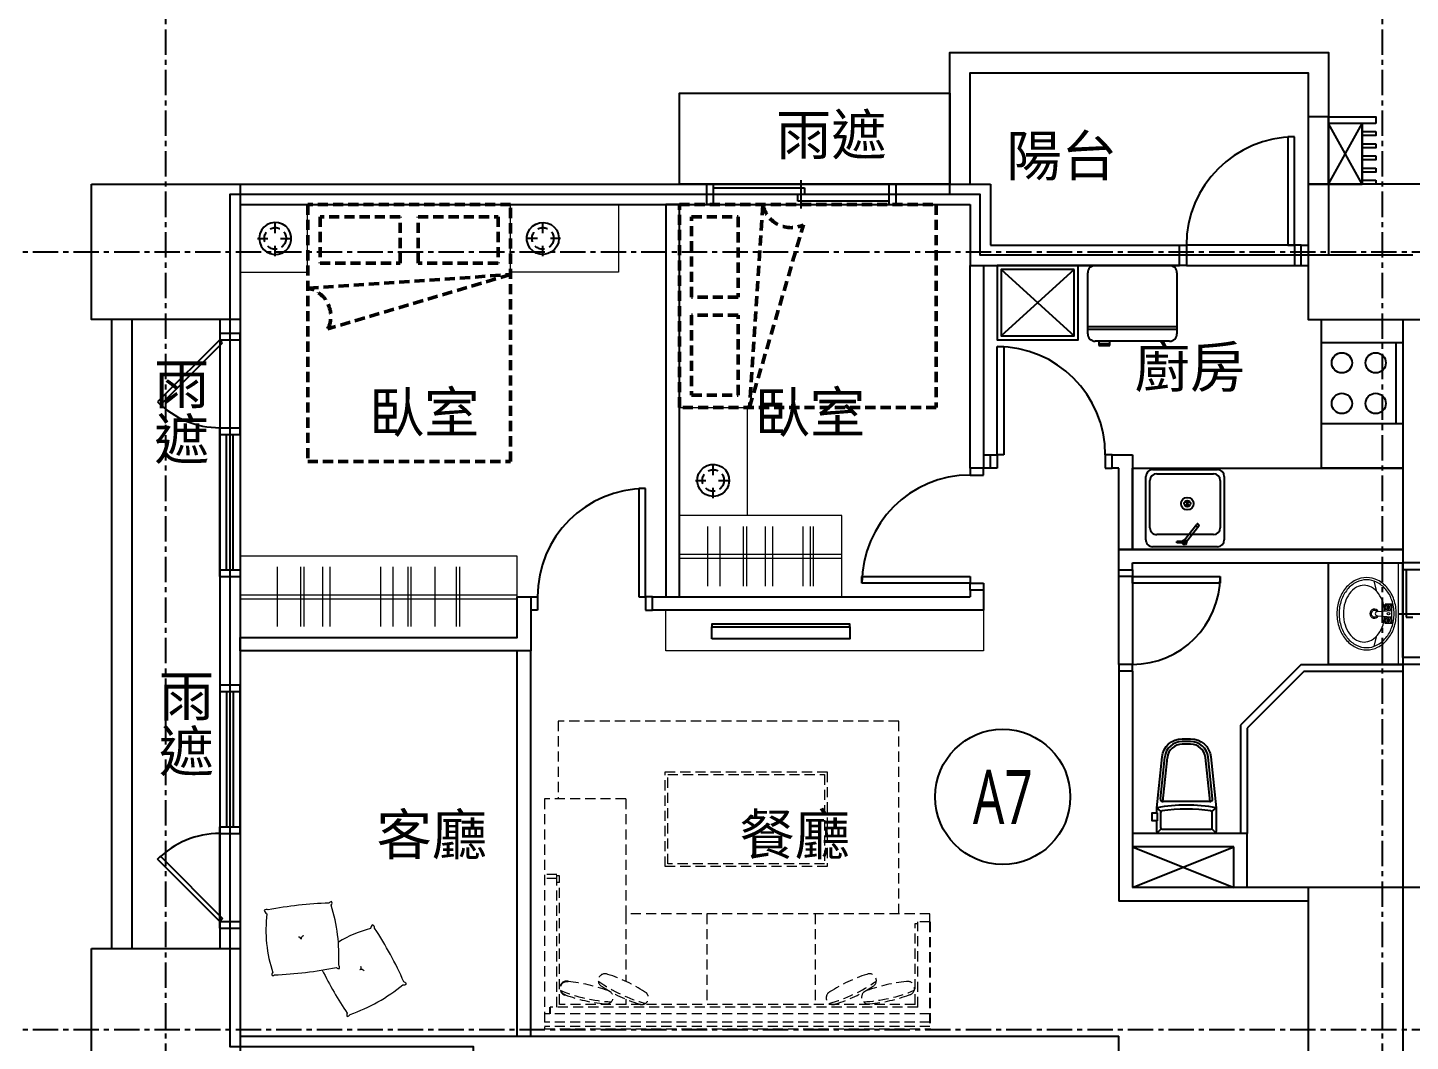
# Model space of a CAD drawing. Header units: millimetres. Extents: x -3377 to 119122, y -22007 to 15479.
# Drawn here: x 40029 to 41051, y 10061 to 10810 of the extents above; entities that cross this region are included whole.
import ezdxf
from ezdxf.enums import TextEntityAlignment as Align

# ---------------------------------------------------------------- set-up
doc = ezdxf.new("R2010")
doc.units = ezdxf.units.MM
doc.header["$LTSCALE"] = 150
doc.header["$MEASUREMENT"] = 0
doc.linetypes.add('11', pattern=[0.15, 0.1, -0.05])
doc.linetypes.add('CENTER', pattern=[2, 1.25, -0.25, 0.25, -0.25])
doc.layers.get('0').update_dxf_attribs({"plot": 0})
for name, color, linetype, plot in [('AREA', 3, 'Continuous', False), ('FUNITURE', 9, 'Continuous', False), ('S-ARCH', 252, 'Continuous', False)]:
    doc.layers.add(name, color=color, linetype=linetype, plot=plot)
for name, color, linetype in [('ASSLN', 8, 'Continuous'), ('COL', 1, 'Continuous'), ('FIN', 5, 'Continuous'), ('GRID', 5, 'CENTER'), ('OPEN', 4, 'Continuous'), ('SYM', 3, 'Continuous'), ('TEXT', 2, 'Continuous'), ('TOIL', 6, 'Continuous'), ('TOILET', 141, 'Continuous'), ('WALL', 2, 'Continuous'), ('WALL2', 3, 'Continuous'), ('WALL3', 4, 'Continuous')]:
    doc.layers.add(name, color=color, linetype=linetype)
doc.styles.add('C1', font='', dxfattribs={"bigfont": 'japanese.shx'})
doc.styles.add('HH', font='')
doc.styles.add('HHV', font='')
doc.styles.get('C1').set_extended_font_data('微軟正黑體')
doc.styles.get('HH').set_extended_font_data('Microsoft JhengHei')
doc.styles.get('HHV').set_extended_font_data('@微軟正黑體')

# ---------------------------------------------------------------- blocks, each defined once
blk = doc.blocks.new('A$C69764756')
at = {"color": 252}
for p, q in [((-880, 670), (-880, 205)), ((-865, 670), (-865, 205)), ((-125, 250), (-49.99507, 280)), ((-125, 280), (-50, 250))]:
    blk.add_line(p, q, dxfattribs=at)
for points in [[(-260, 837.5), (-260, 770), (-460, 770), (-460, 837.5)], [(20.00013, 490), (75, 490), (75, 415), (64.99853, 415), (64.99853, 415), (20.00013, 415)]]:
    blk.add_lwpolyline(points, close=True, dxfattribs=at)
blk.add_lwpolyline([(20, 770), (45, 770), (45, 815), (20, 815), (20, 770), (45, 815), (45, 770), (20, 815)], dxfattribs=at)
at = {"layer": 'AREA', "color": 252}
blk.add_lwpolyline([(-237.5, 717.5), (-237.5, 762.5), (-260, 762.5), (-260, 867.5), (20, 867.5), (20, 717.5)], close=True, dxfattribs=at)
blk.add_lwpolyline([(82.5, 717.5), (-237.5, 717.5), (-237.5, 762.5), (-792.5, 762.5), (-792.5, 132.5), (-612.5, 132.5), (-612.5, -77.5), (-792.5, -77.5), (-872.5, -77.5), (-872.5, -347.5)], dxfattribs=at)
at = {"layer": 'ASSLN', "color": 252}
for points in [[(55, 815), (20, 815), (20, 820), (55, 820)], [(55, 809), (55, 806), (45, 806), (45, 809)], [(55, 800), (55, 797), (45, 797), (45, 800)], [(55, 791), (55, 788), (45, 788), (45, 791)], [(55, 782), (55, 779), (45, 779), (45, 782)], [(55, 773), (55, 770), (45, 770), (45, 773)]]:
    blk.add_lwpolyline(points, close=True, dxfattribs=at)
at = {"layer": 'COL', "color": 252}
for points in [[(-895, 770), (-785, 770), (-785, 670), (-895, 670)], [(90, 770), (5, 770), (5, 670), (90, 670)], [(90, 250), (5, 250), (5, 110), (90, 110)], [(-895, 205), (-785, 205), (-785, 105), (-895, 105)]]:
    blk.add_lwpolyline(points, close=True, dxfattribs=at)
at = {"layer": 'FIN', "color": 252}
for p, q in [((14.99999, 593.00001), (15, 653.00001)), ((15, 653.00001), (75, 653)), ((70, 653), (69.99999, 593)), ((75, 653), (74.99999, 593)), ((74.99999, 593), (14.99999, 593.00001)), ((-115.00137, 507.0019), (-115.00136, 554.0019)), ((-110.00136, 559.0019), (-62.00136, 559.0019)), ((-107.00136, 556.0019), (-65.00136, 556.0019)), ((-57.00136, 554.0019), (-57.00137, 507.0019)), ((-112.00137, 516.0019), (-112.00136, 551.0019)), ((-60.00136, 551.0019), (-60.00137, 516.0019)), ((-86.02664, 535.52087), (-82.72165, 532.21588)), ((-82.72165, 535.52087), (-86.02664, 532.21588)), ((-84.37415, 536.20535), (-84.37415, 531.53139)), ((-86.50517, 507.01219), (-77.32717, 518.77682)), ((-84.92827, 505.78199), (-75.75027, 517.54663)), ((-76.52675, 516.55131), (-78.10365, 517.78151)), ((-75.83695, 518.2484), (-76.6254, 518.8635)), ((-62.00137, 502.0019), (-110.00137, 502.0019)), ((-65.00137, 511.0019), (-107.00137, 511.0019)), ((-92.1607, 504.955), (-92.1607, 505.955)), ((-88.1422, 505.955), (-92.1607, 505.955)), ((-88.23204, 504.955), (-92.1607, 504.955)), ((-88.21783, 506.96181), (-84.91284, 503.65682)), ((-84.91284, 506.96181), (-88.21783, 503.65682))]:
    blk.add_line(p, q, dxfattribs=at)
blk.add_lwpolyline([(-125, 560), (15, 560), (15, 670)], dxfattribs=at)
for points in [[(15.00001, 560.00001), (15, 670), (75, 669.99999), (75.00001, 560)], [(-124.99999, 560), (75.00001, 560), (75, 500), (-125, 500)]]:
    blk.add_lwpolyline(points, close=True, dxfattribs=at)
for centre, radius in [((30, 638.00001), 7.5), ((55, 638), 7.5), ((30, 608.00001), 7.5), ((55, 608), 7.5), ((-84.37415, 533.86837), 4.62673), ((-84.37415, 533.86837), 2.33698), ((-86.56534, 505.30931), 1.70394)]:
    blk.add_circle(centre, radius, dxfattribs=at)
for centre, radius, start, end in [((-110.00136, 554.0019), 5, 89.99999516, 179.99999516), ((-107.00136, 551.0019), 5, 89.99999516, 179.99999516), ((-65.00136, 551.0019), 5, 359.99999516, 89.99999516), ((-62.00136, 554.0019), 5, 359.99999516, 89.99999516), ((-107.00137, 516.0019), 5, 179.99999516, 269.99999516), ((-76.93295, 518.46928), 0.5, 52.04096176, 142.04096176), ((-76.1445, 517.85418), 0.5, 322.04096176, 52.04096176), ((-65.00137, 516.0019), 5, 269.99999516, 359.99999516), ((-110.00137, 507.0019), 5, 179.99999516, 269.99999516), ((-62.00137, 507.0019), 5, 269.99999516, 359.99999516)]:
    blk.add_arc(centre, radius, start, end, dxfattribs=at)
at = {"layer": 'FUNITURE', "color": 252, "linetype": '11', "lineweight": 50, "ltscale": 0.5}
for p, q in [((-398.21449, 754.62499, 0), (-408.2145, 605, 0)), ((-408.2145, 605, 0), (-368.21449, 739.99999, 0)), ((-734.58617, 693.21449, 0), (-584.96117, 703.2145, 0)), ((-584.96117, 703.2145, 0), (-719.96116, 663.21449, 0))]:
    blk.add_line(p, q, dxfattribs=at)
at = {"layer": 'FUNITURE', "color": 252, "linetype": '11', "ltscale": 0.5}
for p, q in [((-758.96965, 734.00004, 0), (-758.96967, 743.05955, 0)), ((-758.96965, 734.00004, 0), (-758.96967, 743.05955, 0)), ((-561.03036, 734.00004, 0), (-561.03034, 743.05955, 0)), ((-561.03036, 734.00004, 0), (-561.03034, 743.05955, 0)), ((-772.03032, 729.99999, 0), (-762.96971, 730.00001, 0)), ((-772.03032, 729.99999, 0), (-762.96971, 730.00001, 0)), ((-754.96971, 730.00003, 0), (-745.9091, 730.00005, 0)), ((-754.96971, 730.00003, 0), (-745.9091, 730.00005, 0)), ((-565.0303, 730.00003, 0), (-574.09091, 730.00005, 0)), ((-565.0303, 730.00003, 0), (-574.09091, 730.00005, 0)), ((-547.9697, 729.99999, 0), (-557.0303, 730.00001, 0)), ((-547.9697, 729.99999, 0), (-557.0303, 730.00001, 0)), ((-758.96976, 716.94051, 0), (-758.96974, 726.00002, 0)), ((-561.03026, 716.94051, 0), (-561.03028, 726.00002, 0)), ((-434.99999, 555.02879, 0), (-434.99997, 564.0894, 0)), ((-434.99999, 555.02879, 0), (-434.99997, 564.0894, 0)), ((-448.0595, 551.02874, 0), (-439, 551.02876, 0)), ((-435.00003, 537.96818, 0), (-435.00001, 547.02879, 0)), ((-435.00003, 537.96818, 0), (-435.00001, 547.02879, 0)), ((-430.99997, 551.02885, 0), (-421.94047, 551.02883, 0)), ((-430.99997, 551.02885, 0), (-421.94047, 551.02883, 0)), ((-274.69684, 224.60873, 0), (-274.69684, 145.53679, 0)), ((-555.69684, 156.60872, 0), (-555.69684, 161.60873, 0))]:
    blk.add_line(p, q, dxfattribs=at)
at = {"layer": 'FUNITURE', "color": 252}
for p, q in [((-222, 706.99999), (-168, 657.99999)), ((-168, 706.99999), (-222, 658))]:
    blk.add_line(p, q, dxfattribs=at)
at = {"layer": 'FUNITURE', "color": 252, "ltscale": 0.5}
for p, q in [((-85, 710), (-165, 709.99999)), ((-152.5, 709.99999), (-97.5, 710)), ((-158, 659.49999), (-158, 704.49999)), ((-92, 704.5), (-92, 659.5)), ((-158, 664.86179), (-92, 664.8618)), ((-158, 662.79999), (-92, 662.8)), ((-97.5, 654), (-152.5, 653.99999)), ((-149.67594, 653.99999), (-149.67594, 650.69999)), ((-141.6013, 652), (-149.67594, 651.99999)), ((-149.67594, 650.69999), (-141.6013, 650.7)), ((-141.6013, 650.7), (-141.6013, 654))]:
    blk.add_line(p, q, dxfattribs=at)
at = {"layer": 'FUNITURE', "color": 252, "lineweight": 13, "ltscale": 0.5}
for p, q in [((-438.96773, 472.92356, 0), (-438.96774, 517.07662, 0)), ((-429.81625, 472.92356, 0), (-429.81625, 517.07662, 0)), ((-412.54948, 472.92356, 0), (-412.54949, 517.07662, 0)), ((-410.504, 517.07662, 0), (-410.504, 472.92356, 0)), ((-396.36518, 472.92356, 0), (-396.36519, 517.07663, 0)), ((-390.96773, 472.92356, 0), (-390.96774, 517.07663, 0)), ((-368.46773, 472.92357, 0), (-368.46774, 517.07663, 0)), ((-363.17567, 472.92357, 0), (-363.17567, 517.07663, 0)), ((-361.13019, 517.07663, 0), (-361.13018, 472.92357, 0)), ((-757.26521, 442.92356, 0), (-757.26521, 487.07662, 0)), ((-739.99844, 442.92356, 0), (-739.99845, 487.07662, 0)), ((-737.95296, 487.07662, 0), (-737.95296, 442.92356, 0)), ((-723.81414, 442.92356, 0), (-723.81415, 487.07662, 0)), ((-718.41669, 442.92356, 0), (-718.4167, 487.07663, 0)), ((-680.91669, 442.92356, 0), (-680.9167, 487.07663, 0)), ((-671.76521, 442.92357, 0), (-671.76521, 487.07663, 0)), ((-660.62463, 442.92357, 0), (-660.62463, 487.07663, 0)), ((-658.57915, 487.07663, 0), (-658.57914, 442.92357, 0)), ((-640.59455, 442.92357, 0), (-640.59456, 487.07663, 0)), ((-624.78531, 442.92357, 0), (-624.78531, 487.07663, 0)), ((-622.73982, 487.07663, 0), (-622.73982, 442.92357, 0))]:
    blk.add_line(p, q, dxfattribs=at)
at = {"layer": 'FUNITURE', "color": 252, "lineweight": 5, "ltscale": 0.5}
for p, q in [((-460, 496.50001, 0), (-340.00001, 496.50002, 0)), ((-460, 493.50001, 0), (-340.00001, 493.50002, 0)), ((-785, 466.50001, 0), (-580.00282, 466.50002, 0)), ((-785, 463.50001, 0), (-580.00282, 463.50002, 0))]:
    blk.add_line(p, q, dxfattribs=at)
at = {"layer": 'FUNITURE', "color": 252, "linetype": '11', "lineweight": 5, "ltscale": 0.5}
for p, q in [((-297.75063, 373.10873, 0), (-549.69684, 373.10873, 0)), ((-549.69684, 373.10873, 0), (-549.69684, 315.53679, 0)), ((-297.75063, 230.53679, 0), (-297.75063, 373.10873, 0)), ((-470.66132, 265.53679, 0), (-470.66132, 335.53679, 0)), ((-470.66132, 335.53679, 0), (-350.66132, 335.53679, 0)), ((-468.66132, 267.53679, 0), (-468.66132, 333.53679, 0)), ((-468.66132, 333.53679, 0), (-352.66132, 333.53679, 0)), ((-352.66132, 333.53679, 0), (-352.66132, 267.53679, 0)), ((-350.66132, 335.53679, 0), (-350.66132, 265.53679, 0)), ((-559.6968, 315.53679, 0), (-559.69684, 145.53679, 0)), ((-499.69684, 315.53679, 0), (-559.6968, 315.53679, 0)), ((-499.69684, 315.53679, 0), (-499.69684, 230.53679, 0)), ((-352.66132, 267.53679, 0), (-468.66132, 267.53679, 0)), ((-550.69684, 259.60873, 0), (-559.69684, 259.60873, 0)), ((-550.69681, 256.60872, 0), (-559.69682, 256.60873, 0)), ((-550.69684, 161.60873, 0), (-550.69684, 259.60873, 0)), ((-548.69684, 258.68805, 0), (-550.69684, 258.68805, 0)), ((-548.69684, 163.60873, 0), (-548.69684, 258.68805, 0)), ((-350.66132, 265.53679, 0), (-470.66132, 265.53679, 0)), ((-548.69682, 253.68805, 0), (-550.69682, 253.68805, 0)), ((-274.69684, 230.53679, 0), (-499.69684, 230.53679, 0)), ((-499.69684, 230.53679, 0), (-499.69684, 180.64422, 0)), ((-439.69684, 230.53679, 0), (-439.69684, 163.60873, 0)), ((-359.69684, 230.53679, 0), (-359.69684, 163.60873, 0)), ((-274.69684, 224.60873, 0), (-274.69684, 230.53679, 0)), ((-285.69684, 163.60873, 0), (-285.69684, 223.46384, 0)), ((-285.69684, 223.46384, 0), (-283.69684, 223.46384, 0)), ((-283.69684, 161.60873, 0), (-283.69684, 224.60873, 0)), ((-274.69684, 224.60873, 0), (-283.69684, 224.60873, 0)), ((-499.69684, 167.4851, 0), (-499.69684, 163.60873, 0)), ((-274.69684, 156.60873, 0), (-559.69684, 156.60873, 0)), ((-283.69684, 161.60873, 0), (-555.69684, 161.60873, 0)), ((-285.69684, 163.60873, 0), (-548.69684, 163.60873, 0)), ((-274.69684, 150.50154, 0), (-559.69684, 150.50154, 0)), ((-274.69684, 147.15743, 0), (-559.69684, 147.15743, 0)), ((-559.69684, 145.53679, 0), (-274.69684, 145.53679, 0))]:
    blk.add_line(p, q, dxfattribs=at)
at = {"layer": 'FUNITURE', "color": 252, "lineweight": 5, "ltscale": 0.5, "elevation": 0}
for points in [[(-785, 755), (-785, 705), (-735, 705.00001), (-735.00001, 755.00001)], [(-505.00281, 755), (-505.00281, 705), (-585.00001, 705.00001), (-585.00001, 755.00001)], [(-410, 525), (-460, 525), (-460.00001, 605.00003), (-410.00001, 605.00003)], [(-340.00001, 525.00002), (-460, 525), (-460, 465), (-340, 465.00002)], [(-580.00283, 495.00001), (-785.00001, 495), (-785, 435), (-580.00282, 435.00001)]]:
    blk.add_lwpolyline(points, close=True, dxfattribs=at)
at = {"layer": 'FUNITURE', "color": 252, "linetype": '11', "lineweight": 50, "ltscale": 0.5, "elevation": 0}
for points in [[(-584.96117, 755.00002), (-734.96117, 755), (-734.96115, 565), (-584.96115, 565.00002), (-584.96117, 755.00002)], [(-460.00002, 605), (-460, 755), (-270, 754.99998), (-270.00002, 604.99998), (-460.00002, 605)]]:
    blk.add_lwpolyline(points, dxfattribs=at)
at = {"layer": 'FUNITURE', "color": 252, "linetype": '11', "ltscale": 0.5, "elevation": 0}
for points in [[(-770.83267, 730.01036), (-770.46339, 727.07308), (-769.37898, 724.31828), (-767.64665, 721.91724), (-765.37417, 720.01989), (-762.70265, 718.74334), (-759.79848, 718.16758), (-756.84217, 718.32815), (-754.01737, 719.21512), (-751.50001, 720.77336), (-749.44642, 722.90609), (-747.98434, 725.48041), (-747.20467, 728.33641), (-747.15603, 731.29657), (-747.84124, 734.17673), (-749.21781, 736.79753), (-751.20005, 738.99664), (-753.66478, 740.6368), (-756.45878, 741.61623), (-759.40814, 741.8743), (-762.32966, 741.39422), (-765.04166, 740.20661), (-767.37549, 738.38468), (-769.18589, 736.04236), (-770.36052, 733.32476), (-770.82619, 730.401), (-770.83267, 730.01036)], [(-549.16734, 730.01036), (-549.53663, 727.07308), (-550.62104, 724.31828), (-552.35336, 721.91724), (-554.62585, 720.01989), (-557.29737, 718.74334), (-560.20153, 718.16758), (-563.15785, 718.32815), (-565.98265, 719.21512), (-568.50001, 720.77336), (-570.5536, 722.90609), (-572.01567, 725.48041), (-572.79535, 728.33641), (-572.84398, 731.29657), (-572.15877, 734.17673), (-570.78221, 736.79753), (-568.79996, 738.99664), (-566.33524, 740.6368), (-563.54124, 741.61623), (-560.59188, 741.8743), (-557.67036, 741.39422), (-554.95836, 740.20661), (-552.62452, 738.38468), (-550.81413, 736.04236), (-549.6395, 733.32476), (-549.17382, 730.401), (-549.16734, 730.01036)], [(-434.98966, 539.16583), (-437.92694, 539.53512), (-440.68174, 540.61952), (-443.08277, 542.35185), (-444.98013, 544.62433), (-446.25668, 547.29586), (-446.83243, 550.20002), (-446.67187, 553.15634), (-445.7849, 555.98113), (-444.22665, 558.49849), (-442.09393, 560.55209), (-439.51961, 562.01416), (-436.6636, 562.79383), (-433.70344, 562.84247), (-430.82329, 562.15726), (-428.20249, 560.78069), (-426.00337, 558.79845), (-424.36322, 556.33373), (-423.38379, 553.53972), (-423.12571, 550.59036), (-423.6058, 547.66884), (-424.79341, 544.95685), (-426.61533, 542.62301), (-428.95766, 540.81262), (-431.67526, 539.63798), (-434.59902, 539.17231), (-434.98966, 539.16583)]]:
    blk.add_lwpolyline(points, close=True, dxfattribs=at)
at = {"layer": 'FUNITURE', "color": 252, "linetype": '11', "lineweight": 50, "ltscale": 0.5, "elevation": 0}
for points in [[(-725.79831, 746.01465), (-725.7983, 711.61649), (-666.62403, 711.61649), (-666.62403, 746.01466)], [(-594.12403, 746.01466), (-594.12403, 711.6165), (-653.2983, 711.61649), (-653.29831, 746.01466)], [(-451.01465, 745.83713), (-416.61649, 745.83713), (-416.61649, 686.66286), (-451.01466, 686.66286)], [(-451.01466, 614.16286), (-416.6165, 614.16286), (-416.61649, 673.33713), (-451.01466, 673.33713)]]:
    blk.add_lwpolyline(points, close=True, dxfattribs=at)
at = {"layer": 'FUNITURE', "color": 252}
for points in [[(-165, 709.99999), (-225, 709.99999), (-225, 655), (-165, 654.99999)], [(-168, 706.99999), (-222, 706.99999), (-222, 658), (-168, 657.99999)]]:
    blk.add_lwpolyline(points, close=True, dxfattribs=at)
at = {"layer": 'FUNITURE', "color": 252, "lineweight": 5, "elevation": 0}
blk.add_lwpolyline([(-235, 455), (-235, 425), (-470.00282, 425), (-470.00282, 455)], close=True, dxfattribs=at)
at = {"layer": 'FUNITURE', "color": 252, "linetype": 'ByBlock', "elevation": 0}
blk.add_lwpolyline([(-436.00141, 442.80496), (-334.00141, 442.80496), (-334.00141, 444.70496), (-436.00141, 444.70496)], close=True, dxfattribs=at)
at = {"layer": 'FUNITURE', "color": 252, "elevation": 0}
for points in [[(-436.00141, 433.90496), (-436.00141, 442.80496), (-334.00141, 442.80496), (-334.00141, 433.90496), (-436.00141, 433.90496)], [(-580.00282, 140), (-580.00282, 425)], [(-570.00282, 140), (-570.00282, 425)]]:
    blk.add_lwpolyline(points, dxfattribs=at)
at = {"layer": 'FUNITURE', "color": 252, "lineweight": 5, "elevation": 0}
blk.add_lwpolyline([(-761.15598, 184.91378, 0.2272603302), (-759.61855, 185.43276, 0.040165731), (-713.68681, 190.8938, 0.2102820868), (-711.48109, 190.01657, 0.2233496397), (-712.00592, 192.57776, 0.0862536458), (-717.56221, 237.06124, 0.3605058981), (-717.35512, 239.75909, 0.1352646198), (-719.23939, 238.50439, 0.041441587), (-764.19476, 233.48377, 0.2028534156), (-767.05384, 233.27611, 0.2165765336), (-765.19425, 230.60384, 0.1084996751), (-760.72774, 186.92076, 0.535298703)], format="xyb", close=True, dxfattribs=at)
blk.add_lwpolyline([(-724.19392, 188.98065, 0.0319719745), (-705.8043, 157.05763, 0.2102820868), (-705.78199, 154.68397, 0.2233496397), (-703.60963, 156.13863, 0.0862536458), (-664.53325, 178.10879, 0.3605058981), (-661.95753, 178.93761, 0.1352646198), (-663.83175, 180.20725, 0.041441587), (-685.48456, 219.92309, 0.2028534156), (-686.7583, 222.49118, 0.2165765336), (-688.52858, 219.75892, 0.0633063224), (-712.30816, 209.70199, 0.0633063224)], format="xyb", dxfattribs=at)
at = {"layer": 'FUNITURE', "color": 252, "linetype": '11', "ltscale": 0.5}
for centre in [(-758.96971, 730.00002, 0), (-561.0303, 730.00002, 0), (-435, 551.02879, 0)]:
    blk.add_circle(centre, 8, dxfattribs=at)
at = {"layer": 'FUNITURE', "color": 252, "linetype": '11', "lineweight": 50, "ltscale": 0.5}
for centre, start, end in [((-377.3924, 759.25525, 0), 192.53700476, 295.48451764), ((-739.21642, 672.3924, 0), 334.51548237, 77.46299525)]:
    blk.add_arc(centre, 21.33071, start, end, dxfattribs=at)
at = {"layer": 'FUNITURE', "color": 252, "ltscale": 0.5}
for centre, start, end in [((-152.5, 704.49999), 90.00000484, 180.00000483), ((-97.5, 704.5), 0.00000483, 90.00000484), ((-152.5, 659.49999), 180.00000483, 270.00000484), ((-97.5, 659.5), 270.00000484, 0.00000483)]:
    blk.add_arc(centre, 5.5, start, end, dxfattribs=at)
at = {"layer": 'FUNITURE', "color": 252, "lineweight": 5}
for centre, radius, start, end in [((-741.68937, 211.40386, 0), 1.96291, 10.83109074, 92.02073506), ((-737.45973, 212.12134, 0), 2.32796, 101.77602604, 188.61277475), ((-697.41075, 190.7378, 0), 1.96291, 303.05761674, 24.24726107), ((-695.14663, 187.09384, 0), 2.32796, 34.00255204, 120.83930075)]:
    blk.add_arc(centre, radius, start, end, dxfattribs=at)
at = {"layer": 'FUNITURE', "color": 252, "linetype": '11', "lineweight": 5, "ltscale": 0.5}
for centre, radius, start, end in [((-515.06646, 181.28097, 0), 5, 64.68271129, 244.68271129), ((-547.26364, 78.14348, 0), 113, 57.05456163, 72.31086096), ((-287.13005, 78.14348, 0), 113, 107.68913904, 122.94543837), ((-319.32723, 181.28097, 0), 5, 295.31728871, 115.31728871), ((-543.37435, 175.54152, 0), 5, 77.20537171, 257.20537171), ((-504.65164, 278.32096, 0), 113, 247.36625921, 267.0444842), ((-552.44271, 67.87646, 0), 113, 69.57722204, 84.83352138), ((-454.97972, 273.21924, 0), 113, 234.8435988, 254.52182379), ((-455.75068, 271.58954, 0), 113, 237.05456163, 252.31086096), ((-379.41396, 273.21924, 0), 113, 285.47817621, 305.1564012), ((-378.64301, 271.58954, 0), 113, 287.68913904, 302.94543837), ((-329.74205, 278.32096, 0), 113, 272.9555158, 292.63374078), ((-281.95098, 67.87646, 0), 113, 95.16647862, 110.42277796), ((-291.01934, 175.54152, 0), 5, 282.79462829, 102.79462829), ((-505.05089, 276.56287, 0), 113, 249.57722204, 264.83352138), ((-514.11925, 168.89781, 0), 5, 257.20537171, 77.20537171), ((-487.94785, 168.45205, 0), 5, 244.68271129, 64.68271129), ((-346.44583, 168.45205, 0), 5, 115.31728871, 295.31728871), ((-320.27444, 168.89781, 0), 5, 102.79462829, 282.79462829), ((-329.34279, 276.56287, 0), 113, 275.16647862, 290.42277796)]:
    blk.add_arc(centre, radius, start, end, dxfattribs=at)
at = {"layer": 'FUNITURE', "color": 252, "linetype": '11', "ltscale": 0.5}
blk.add_arc((-543.37435, 175.54152, 0), 5, 77.20536031, 257.20536031, dxfattribs=at)
at = {"layer": 'GRID', "color": 252, "ltscale": 0.1}
for p, q in [((-840, -1264.17596), (-840, 1406.15945)), ((60, -1264.17596), (60, 1406.15945)), ((-1388.2411, 720), (2403.48217, 720)), ((-1388.2411, 145), (2403.48217, 145))]:
    blk.add_line(p, q, dxfattribs=at)
at = {"layer": 'OPEN', "color": 252, "linetype": 'Continuous'}
for p, q in [((-5, 805), (-10, 805)), ((-10, 805), (-10, 725)), ((-5, 725), (-5, 805)), ((-440, 770, 1.07354), (-435, 770, 1.07354)), ((-435, 770, 1.07354), (-435, 755, 1.07354)), ((-305, 770, 1.07354), (-435, 770, 1.07354)), ((-435, 767.5, 1.07354), (-367.5, 767.5, 1.07354)), ((-370, 752, 1.07354), (-370, 773, 1.07354)), ((-367.5, 767.5, 1.07354), (-367.5, 762.5, 1.07354)), ((-300, 770, 1.07354), (-305, 770, 1.07354)), ((-305, 770, 1.07354), (-305, 755, 1.07354)), ((-305, 762.5, 1.07354), (-435, 762.5, 1.07354)), ((-372.5, 757.5, 1.07354), (-372.5, 762.5, 1.07354)), ((-305, 757.5, 1.07354), (-372.5, 757.5, 1.07354)), ((-435, 755, 1.07354), (-440, 755, 1.07354)), ((-435, 755, 1.07354), (-305, 755, 1.07354)), ((-305, 755, 1.07354), (-300, 755, 1.07354)), ((-90, 725), (-85, 725)), ((-85, 725), (-85, 710)), ((-5, 725), (-85, 725)), ((-10, 725), (-5, 725)), ((0, 725), (-5, 725)), ((-5, 725), (-5, 710)), ((-85, 710), (-90, 710)), ((-85, 710), (-5, 710)), ((-5, 710), (0, 710)), ((-225, 570, 0), (-225, 650, 0)), ((-225, 650, 0), (-220, 650, 0)), ((-220, 650, 0), (-220, 570, 0)), ((-800, 590, 1.07354), (-800, 585, 1.07354)), ((-800, 585, 1.07354), (-785, 585, 1.07354)), ((-800, 485, 1.07354), (-800, 585, 1.07354)), ((-795, 485, 1.07354), (-795, 585, 1.07354)), ((-790, 485, 1.07354), (-790, 585, 1.07354)), ((-785, 585, 1.07354), (-785, 590, 1.07354)), ((-785, 585, 1.07354), (-785, 485, 1.07354)), ((-230, 570, 0), (-225, 570, 0)), ((-225, 570, 0), (-225, 560, 0)), ((-220, 570, 0), (-225, 570, 0)), ((-140, 570, 0), (-145, 570, 0)), ((-145, 570, 0), (-145, 560, 0)), ((-245, 560, 0), (-245, 555, 0)), ((-245, 555, 0), (-235, 555, 0)), ((-235, 555, 0), (-235, 560, 0)), ((-225, 560, 0), (-230, 560, 0)), ((-145, 560, 0), (-140, 560, 0)), ((-485.00282, 545, 0), (-490.00282, 545, 0)), ((-490.00282, 545, 0), (-490.00282, 465, 0)), ((-485.00282, 465, 0), (-485.00282, 545, 0)), ((-800, 480, 1.07354), (-800, 485, 1.07354)), ((-800, 485, 1.07354), (-785, 485, 1.07354)), ((-785, 485, 1.07354), (-785, 480, 1.07354)), ((-135, 480), (-135, 485)), ((-125, 485), (-125, 480)), ((75, 485), (75, 490)), ((90, 485), (75, 485)), ((75, 420), (75, 485)), ((77.5, 485), (77.5, 450)), ((-325, 475, 0), (-325, 480, 0)), ((-325, 480, 0), (-245, 480, 0)), ((-245, 475, 0), (-325, 475, 0)), ((-245, 480, 0), (-245, 475, 0)), ((-245, 470, 0), (-245, 475, 0)), ((-245, 475, 0), (-235, 475, 0)), ((-235, 475, 0), (-235, 470, 0)), ((-125, 480), (-135, 480)), ((-135, 415), (-135, 480)), ((-125, 480), (-125, 415)), ((-125, 480), (-60, 480)), ((-125, 475), (-125, 480)), ((-60, 475), (-125, 475)), ((-60, 480), (-60, 475)), ((-570.00282, 465, 0), (-565.00282, 465, 0)), ((-565.00282, 465, 0), (-565.00282, 455, 0)), ((-490.00282, 465, 0), (-485.00282, 465, 0)), ((-480.00282, 465, 0), (-485.00282, 465, 0)), ((-485.00282, 465, 0), (-485.00282, 455, 0)), ((-565.00282, 455, 0), (-570.00282, 455, 0)), ((-485.00282, 455, 0), (-480.00282, 455, 0)), ((72, 452.5), (93, 452.5)), ((77.5, 450), (82.5, 450)), ((90, 420), (75, 420)), ((75, 420), (75, 415)), ((-125, 415), (-135, 415)), ((-135, 415), (-135, 410)), ((-125, 410), (-125, 415)), ((-800, 400, 1.07354), (-800, 395, 1.07354)), ((-785, 395, 1.07354), (-785, 400, 1.07354)), ((-800, 395, 1.07354), (-785, 395, 1.07354)), ((-800, 395, 1.07354), (-800, 295, 1.07354)), ((-795, 395, 1.07354), (-795, 295, 1.07354)), ((-790, 395, 1.07354), (-790, 295, 1.07354)), ((-785, 295, 1.07354), (-785, 395, 1.07354)), ((-800, 290, 1.07354), (-800, 295, 1.07354)), ((-800, 295, 1.07354), (-785, 295, 1.07354)), ((-785, 295, 1.07354), (-785, 290, 1.07354))]:
    blk.add_line(p, q, dxfattribs=at)
at = {"layer": 'OPEN', "color": 252, "linetype": 'Continuous', "lineweight": -2}
for p, q in [((-800, 655, 1.07354), (-845.96194, 609.03806, 1.07354)), ((-800, 660, 1.07354), (-800, 655, 1.07354)), ((-800, 655, 1.07354), (-785, 655, 1.07354)), ((-800, 655, 1.07354), (-800, 590, 1.07354)), ((-797.87868, 652.87868, 1.07354), (-800, 655, 1.07354)), ((-785, 655, 1.07354), (-785, 660, 1.07354)), ((-785, 590, 1.07354), (-785, 655, 1.07354)), ((-843.84062, 606.91674, 1.07354), (-797.87868, 652.87868, 1.07354)), ((-845.96194, 609.03806, 1.07354), (-843.84062, 606.91674, 1.07354)), ((-800, 585, 1.07354), (-800, 590, 1.07354)), ((-800, 590, 1.07354), (-785, 590, 1.07354)), ((-785, 590, 1.07354), (-785, 585, 1.07354)), ((-800, 295, 1.07354), (-800, 290, 1.07354)), ((-800, 290, 1.07354), (-785, 290, 1.07354)), ((-800, 225, 1.07354), (-800, 290, 1.07354)), ((-785, 290, 1.07354), (-785, 295, 1.07354)), ((-785, 290, 1.07354), (-785, 225, 1.07354)), ((-845.96194, 270.96194, 1.07354), (-843.84062, 273.08326, 1.07354)), ((-800, 225, 1.07354), (-845.96194, 270.96194, 1.07354)), ((-843.84062, 273.08326, 1.07354), (-797.87868, 227.12132, 1.07354)), ((-797.87868, 227.12132, 1.07354), (-800, 225, 1.07354)), ((-800, 220, 1.07354), (-800, 225, 1.07354)), ((-800, 225, 1.07354), (-785, 225, 1.07354)), ((-785, 225, 1.07354), (-785, 220, 1.07354))]:
    blk.add_line(p, q, dxfattribs=at)
at = {"layer": 'OPEN', "color": 252, "linetype": 'Continuous'}
for centre, radius, start, end in [((-5, 725), 80, 90, 180), ((-225, 570, 0), 80, 0, 90), ((-245, 475, 0), 80, 90, 180), ((-485.00282, 465, 0), 80, 90, 180), ((-125, 480), 65, 270, 0)]:
    blk.add_arc(centre, radius, start, end, dxfattribs=at)
at = {"layer": 'OPEN', "color": 252, "linetype": 'Continuous', "lineweight": -2}
for centre, start, end in [((-800, 655, 1.07354), 225, 270), ((-800, 225, 1.07354), 90, 135)]:
    blk.add_arc(centre, 65, start, end, dxfattribs=at)
at = {"layer": 'SYM', "color": 252}
blk.add_circle((-220.86585, 317.06743), 50, dxfattribs=at)
at = {"layer": 'TOIL', "color": 252}
for p, q in [((0, 415), (-45, 369.99999)), ((2.07107, 410), (-40, 367.92893)), ((0, 415), (75, 415)), ((2.07107, 410), (75, 410)), ((-45, 369.99999), (-45, 290)), ((-81.87511, 358, 0), (-88.12489, 358, 0)), ((-40, 367.92893), (-40, 290)), ((-81.87511, 356, 0), (-88.12489, 356, 0)), ((-104.28189, 315.71222, 0), (-101.05336, 346.36184, 0)), ((-102.50241, 313.51371, 0), (-99.06437, 346.15233, 0)), ((-67.49759, 313.51371, 0), (-70.93563, 346.15233, 0)), ((-65.71811, 315.71222, 0), (-68.94663, 346.36184, 0)), ((-103.75912, 306.26998, 0), (-107, 309, 0)), ((-67.7071, 313.50271, 0), (-102.29289, 313.50271, 0)), ((-66.24087, 306.26998, 0), (-63, 309, 0)), ((-106.36372, 305.36615, 0), (-107, 305.36615, 0)), ((-106.36372, 299.36615, 0), (-107, 299.36615, 0)), ((-106.36372, 299.36615, 0), (-106.36372, 305.36615, 0)), ((-106.36372, 305.36615, 0), (-106.36372, 305.36615, 0)), ((-106.36372, 305.36615, 0), (-106.36372, 305.36615, 0)), ((-106.36372, 305.36615, 0), (-106.36372, 305.36615, 0)), ((-106.36372, 305.36615, 0), (-106.36372, 305.36615, 0)), ((-104, 294, 0), (-104, 305.61904, 0)), ((-66, 294, 0), (-66, 305.61904, 0)), ((-103.70711, 293.29289, 0), (-106.41421, 290.58578, 0)), ((-67, 293, 0), (-103, 293, 0)), ((-66.29289, 293.29289, 0), (-63.58579, 290.58578, 0))]:
    blk.add_line(p, q, dxfattribs=at)
blk.add_lwpolyline([(-107, 299.36615), (-110.36372, 299.36615), (-110.36372, 305.36615), (-107, 305.36615), (-107, 309), (-103.04236, 346.57135, -0.3837981074), (-88.12489, 360), (-81.87511, 360, -0.3837981074), (-66.95764, 346.57135), (-63, 309), (-63, 292, -0.4142135624), (-65, 290), (-105, 290, -0.4142135624), (-107, 292)], format="xyb", close=True, dxfattribs=at)
for centre, radius, start, end in [((-88.12489, 345, 0), 13, 90, 173.98683068), ((-81.87511, 345, 0), 13, 6.01316932, 90), ((-88.12489, 345, 0), 11, 90, 173.98683068), ((-81.87511, 345, 0), 11, 6.01316932, 90), ((-85, 189, 0), 122, 79.61114218, 100.38885782), ((-102.29289, 315.50271, 0), 2, 173.98683068, 270), ((-85, 189, 0), 119, 81.22571035, 98.77428965), ((-67.7071, 315.50271, 0), 2, 270, 6.01316932), ((-103, 305.61904, 0), 1, 98.77428965, 180), ((-67, 305.61904, 0), 1, 0, 81.22571035), ((-103, 294, 0), 1, 180, 270), ((-67, 294, 0), 1, 270, 0)]:
    blk.add_arc(centre, radius, start, end, dxfattribs=at)
at = {"layer": 'TOILET', "color": 252, "lineweight": 13}
for p, q in [((20.00013, 415), (20, 489.9999)), ((75, 490), (20.00013, 490)), ((72.00013, 414.99999), (72, 490)), ((75, 490), (75.00013, 415)), ((55.90853, 468.87484), (53.99937, 476.58151)), ((56.24751, 454.0552), (66.88617, 454.88636)), ((56.24752, 450.94461), (66.88618, 450.11349)), ((66.88616, 459.65924), (62.11329, 459.65923)), ((62.1133, 454.51348), (62.11329, 459.65923)), ((66.88617, 457.2728), (62.11329, 457.27279)), ((62.11331, 445.3406), (62.1133, 450.48636)), ((62.81226, 458.96026), (66.1872, 455.58534)), ((62.81227, 455.58533), (66.18719, 458.96027)), ((64.49973, 454.88636), (64.49972, 459.65924)), ((64.49975, 445.34061), (64.49974, 450.11348)), ((66.88619, 445.34061), (66.88616, 459.65924)), ((66.88618, 447.72705), (62.11331, 447.72704)), ((66.88619, 445.34061), (62.11331, 445.3406)), ((62.81228, 446.03958), (66.18721, 449.41452)), ((62.81228, 449.41451), (66.18722, 446.03958)), ((53.99945, 428.4183), (55.90859, 436.12498)), ((75.00013, 415), (20.00013, 415))]:
    blk.add_line(p, q, dxfattribs=at)
for centre, radius in [((64.49973, 457.2728), 2.38644), ((64.49975, 447.72705), 2.38644), ((64.49974, 452.4999), 0.95458)]:
    blk.add_circle(centre, radius, dxfattribs=at)
for centre, radius, start, end in [((53.62766, 454.24778), 27.02172, 140.59945258, 161.20938564), ((50.35898, 456.93277), 22.79166, 116.76003508, 140.59948121), ((50.35899, 456.93277), 21.16889, 116.76004345, 140.59948959), ((49.02796, 457.55693), 16.64937, 119.6634604, 143.97277986), ((48.27194, 461.07161), 18.15639, 90.00010281, 116.76008946), ((46.36278, 462.23645), 11.26409, 90.00005953, 119.66354181), ((48.27194, 461.07161), 16.53361, 90.00010281, 116.76008231), ((46.3628, 462.23645), 11.2641, 60.33666623, 90.00014853), ((48.27194, 461.07161), 18.15639, 63.24011767, 90.00010281), ((48.27194, 461.07161), 16.53361, 63.24012496, 90.0001028), ((43.69763, 457.55692), 16.64937, 36.02742576, 60.33674522), ((46.18491, 456.93276), 21.16889, 39.40071603, 63.24016217), ((46.18492, 456.93276), 22.79166, 39.40072078, 63.24016691), ((42.91625, 454.24776), 27.02173, 18.79082492, 39.40075798), ((58.76482, 452.4999), 32.4481, 161.20940933, 180.00008367), ((58.76482, 452.4999), 30.82532, 161.2094075, 180.00008185), ((53.62766, 454.24778), 25.39894, 140.59945101, 161.20938407), ((59.86819, 452.49993), 28.77859, 163.23533618, 180.00013748), ((53.23279, 454.49884), 21.84864, 143.97268302, 163.23541443), ((39.49282, 454.49882), 21.84864, 16.76479119, 36.0275226), ((32.85719, 452.49985), 28.77883, 3.92725985, 16.76480158), ((42.91625, 454.24776), 25.39894, 18.79082155, 39.40075461), ((37.77909, 452.49987), 30.82532, 0.00011841, 18.79079275), ((37.77909, 452.49987), 32.4481, 0.00011676, 18.7907912), ((58.76482, 452.49992), 32.4481, 180.00012188, 198.79079629), ((58.76482, 452.49992), 30.82531, 180.0001246, 198.790799), ((59.86819, 452.4999), 28.77859, 180.0000681, 196.76486944), ((53.99941, 452.4999), 3.34101, 28.77842681, 331.22177881), ((53.99941, 452.4999), 2.38644, 39.07295081, 320.92725481), ((56.24751, 452.49991), 1.55529, 90.00010281, 270.00010281), ((32.85719, 452.49988), 28.77883, 343.23540404, 356.07294577), ((37.7791, 452.49988), 30.82531, 341.20941198, 0.00008632), ((37.77909, 452.49988), 32.4481, 341.20941442, 0.00008876), ((53.62766, 450.75203), 27.02172, 198.79081998, 219.40075304), ((53.62766, 450.75202), 25.39895, 198.79081862, 219.40075168), ((53.2328, 450.50096), 21.84864, 196.76479119, 216.0275226), ((39.49282, 450.50094), 21.84864, 323.97268302, 343.23541443), ((42.91626, 450.75201), 25.39895, 320.59945394, 341.209387), ((42.91625, 450.75201), 27.02173, 320.59944764, 341.2093807), ((50.359, 448.06702), 22.79166, 219.40072441, 243.24017054), ((50.359, 448.06703), 21.16889, 219.40072092, 243.24016705), ((49.02798, 447.44286), 16.64936, 216.02743157, 240.33675103), ((46.36282, 442.76333), 11.26409, 240.33665464, 270.00013694), ((46.36283, 442.76333), 11.2641, 270.00006627, 299.66354855), ((43.69765, 447.44285), 16.64936, 299.66345459, 323.97277405), ((46.18493, 448.06702), 21.16889, 296.76003857, 320.5994847), ((46.18493, 448.06701), 22.79166, 296.76003871, 320.59948484), ((48.27197, 443.92827), 18.15639, 243.24011616, 270.00010281), ((48.27197, 443.92817), 16.53361, 243.24011635, 270.00010281), ((48.27197, 443.92818), 16.53362, 270.00010281, 296.76008761), ((48.27197, 443.92827), 18.15639, 270.00010281, 296.76008795)]:
    blk.add_arc(centre, radius, start, end, dxfattribs=at)
at = {"layer": 'WALL', "color": 252}
for p, q in [((-785, 770), (-230, 770)), ((-440, 770, 1.07354), (-440, 755, 1.07354)), ((-300, 770, 1.07354), (-300.00001, 754.99999, 1.07354)), ((-230, 770), (-230, 725)), ((-785, 755), (-245, 755)), ((-245, 755), (-245, 710)), ((-230, 725), (-90, 725)), ((-90, 710), (-90, 725)), ((0, 710), (0, 725)), ((0, 725), (5, 725)), ((-245, 710), (-90, 710)), ((0, 710), (5, 710)), ((-800, 670), (-800, 205)), ((-785, 670), (-785, 185)), ((-800, 660, 1.07354), (-785, 660, 1.07354)), ((90, 490), (75, 490)), ((-800, 480, 1.07354), (-785, 480, 1.07354)), ((90, 415), (75, 415)), ((-800, 400, 1.07354), (-785, 400, 1.07354)), ((-800, 220, 1.07354), (-785, 220, 1.07354)), ((-785, 140), (-135, 140)), ((-135, -240), (-135, 140))]:
    blk.add_line(p, q, dxfattribs=at)
blk.add_lwpolyline([(5, 770), (20, 770), (20, 820), (5, 820)], close=True, dxfattribs=at)
blk.add_lwpolyline([(75, 670), (75, -100)], dxfattribs=at)
at = {"layer": 'WALL2', "color": 252}
for p, q in [((-470.00357, 755, 0), (-470.00357, 465, 0)), ((-460, 755, 0), (-470.00357, 755, 0)), ((-460, 465, 0), (-460, 755, 0)), ((-245, 560, 0), (-245, 710, 0)), ((-235, 710, 0), (-235, 560)), ((-235, 570, 0), (-230, 570, 0)), ((-230, 560, 0), (-230, 570, 0)), ((-140, 570, 0), (-135, 570, 0)), ((-140, 560, 0), (-140, 570, 0)), ((-135, 570, 0), (-125, 570, 0)), ((-125, 570, 0), (-125, 500)), ((-235, 560), (-245, 560, 0)), ((-230, 560, 0), (-235, 560, 0)), ((-135, 560, 0), (-140, 560, 0)), ((-135, 500), (-135, 560, 0)), ((-125, 500), (-135, 500)), ((-135, 500), (75, 500)), ((-135, 485), (-135, 500)), ((-135, 485), (-125, 485)), ((-125, 490), (75, 490)), ((-125, 485), (-125, 490)), ((-480.00282, 455, 0), (-480.00282, 465, 0)), ((-480.00282, 465, 0), (-245, 465, 0)), ((-245, 470, 0), (-245, 465, 0)), ((-235, 470, 0), (-245, 470, 0)), ((-235, 470, 0), (-235, 465, 0)), ((-235, 465, 0), (-235, 455, 0)), ((-235, 455, 0), (-480.00282, 455, 0)), ((-125, 410), (-135, 410)), ((-135, 410), (-135, 240)), ((-125, 410), (-125, 250)), ((-40, 290), (-125, 290)), ((-50, 280), (-125, 280)), ((5, 250), (-125, 250)), ((5, 240), (-135, 240))]:
    blk.add_line(p, q, dxfattribs=at)
at = {"layer": 'WALL2', "color": 252, "linetype": 'Continuous'}
for p, q in [((-40, 250), (-40, 290)), ((-50, 250), (-50, 280))]:
    blk.add_line(p, q, dxfattribs=at)
at = {"layer": 'WALL2', "color": 252, "elevation": 0}
blk.add_lwpolyline([(-570.00282, 465), (-570.00282, 425), (-785, 425), (-785, 435), (-580.00282, 435), (-580.00282, 465), (-570.00282, 465)], close=True, dxfattribs=at)
at = {"layer": 'WALL3', "color": 252}
for points in [[(-260, 770), (-260, 867.5), (20, 867.5), (20, 770)], [(-245, 770), (-245, 852.5), (5, 852.5), (5, 852.5), (5, 770)]]:
    blk.add_lwpolyline(points, dxfattribs=at)
at = {"layer": 'SYM', "color": 252, "style": 'C1', "width": 0.7}
blk.add_text('A7', height=40, dxfattribs=at).set_placement((-220.86585, 317.06743), align=Align.MIDDLE)
at = {"layer": 'TEXT', "color": 252, "style": 'HH'}
for s, p in [('雨遮', (-347.68353, 791.71321)), ('陽台', (-177.27897, 776.11668)), ('廚房', (-82.39898, 619.96867)), ('臥室', (-648.79529, 586.39508)), ('臥室', (-363.48765, 586.39508)), ('客廳', (-643.11969, 274.19119)), ('餐廳', (-374.72683, 274.30297))]:
    blk.add_text(s, height=30, dxfattribs=at).set_placement(p, align=Align.CENTER)
at = {"layer": 'TEXT', "color": 252, "style": 'HHV'}
for p in [(-843.74603, 602.52548), (-840.24196, 371.72074)]:
    blk.add_text('雨遮', height=30, rotation=270, dxfattribs=at).set_placement(p, align=Align.CENTER)
blk = doc.blocks.new('2021-1102')
blk.add_blockref('A$C69764756', (28860.3, -5596))

msp = doc.modelspace()

# ---------------------------------------------------------------- block references
at = {"layer": 'S-ARCH'}
msp.add_blockref('2021-1102', (12110.4, 15520.27), dxfattribs=at)

doc.saveas('drawing.dxf')
